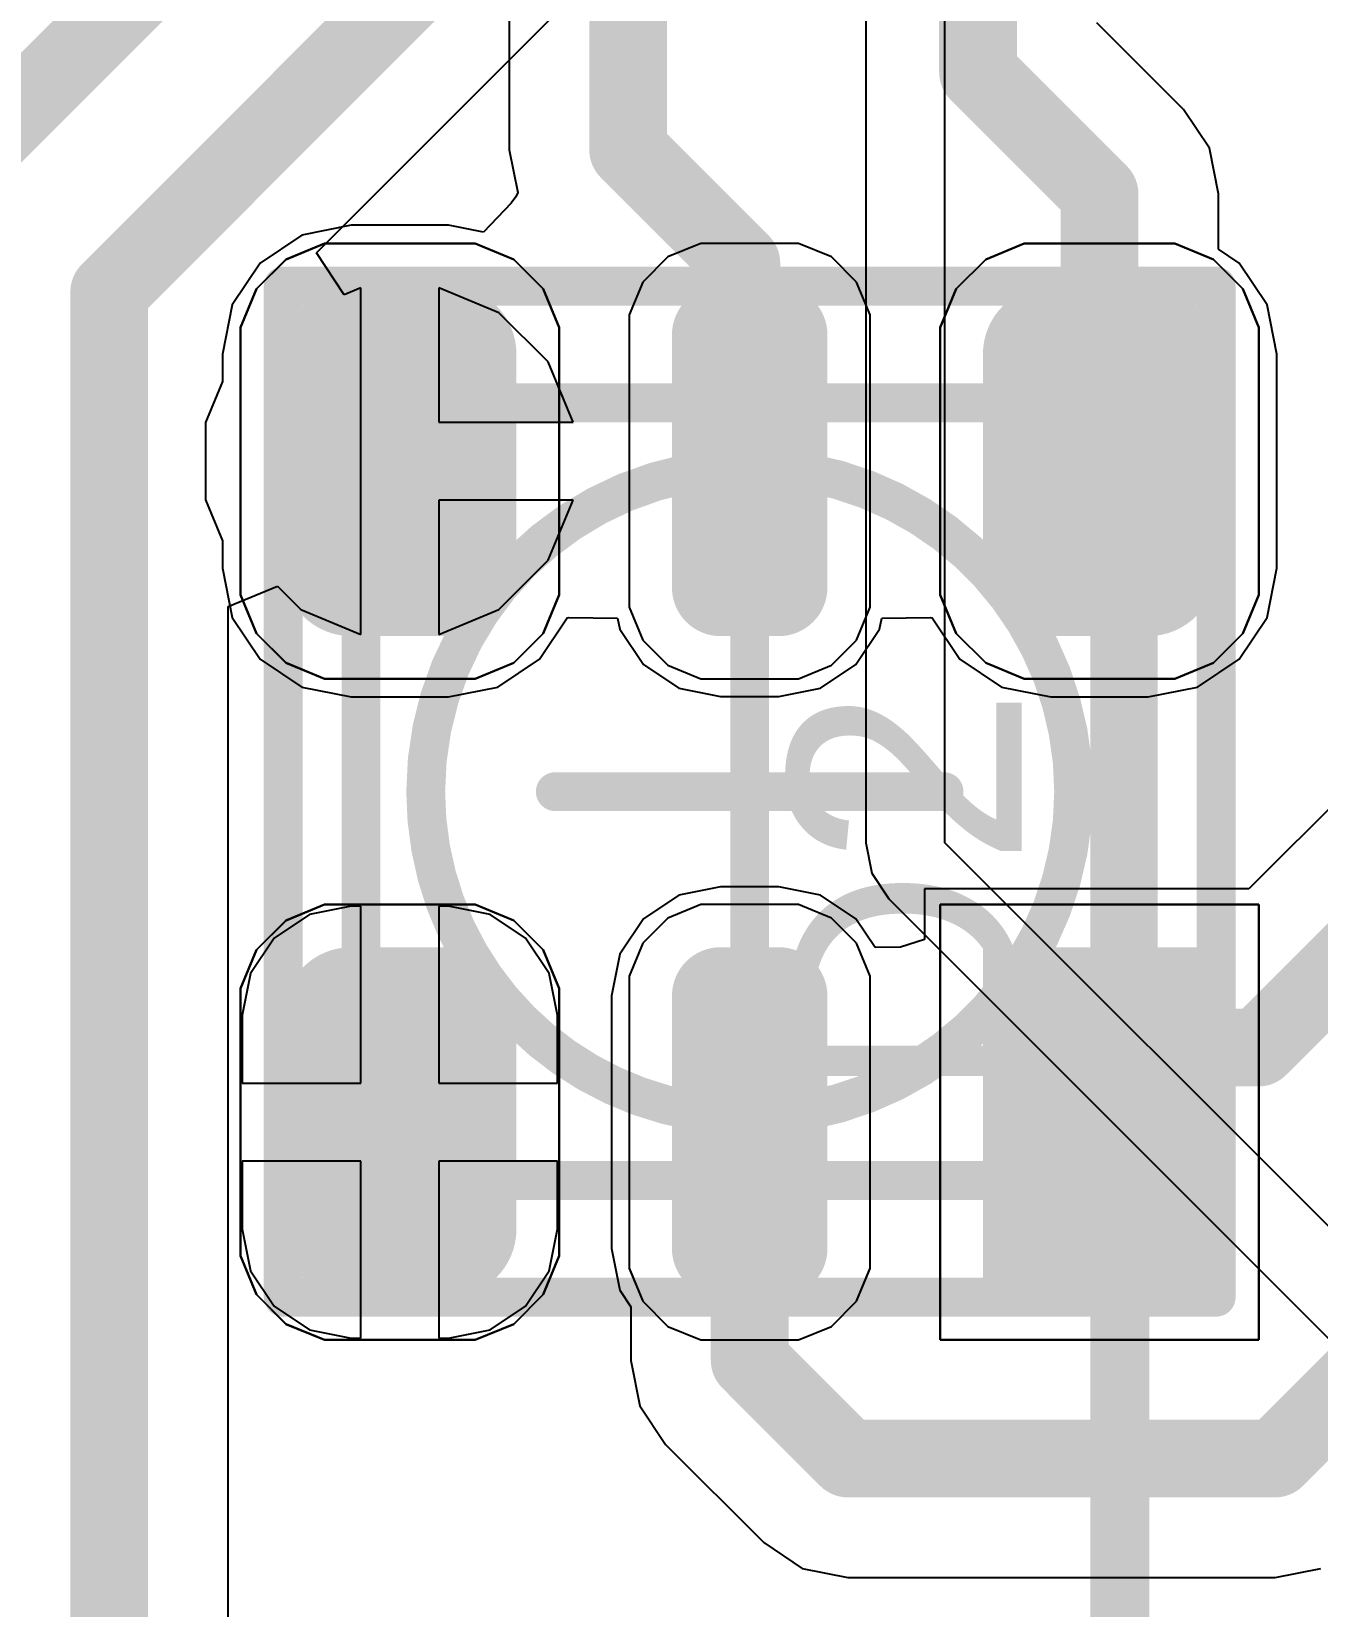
# Model space of a CAD drawing. Header units: inches. Extents: x -30 to 118, y 20 to 51.
# Drawn here: x 23.8 to 27.109, y 32.219 to 36.269 of the extents above; entities that cross this region are included whole.
import ezdxf

# ---------------------------------------------------------------- set-up
doc = ezdxf.new("R2010")
doc.units = ezdxf.units.IN
for name, color, linetype in [('Bottom Layer', 5, 'Continuous'), ('Bottom Overlay', 54, 'Continuous'), ('Mechanical 1', 6, 'Continuous'), ('Top Component Outline', 56, 'Continuous'), ('Top Courtyard', 56, 'Continuous'), ('Top Layer', 1, 'Continuous'), ('Top Overlay', 2, 'Continuous'), ('Top Paste', 8, 'Continuous'), ('Top Solder', 216, 'Continuous'), ('Via Holes', 16, 'Continuous')]:
    doc.layers.add(name, color=color, linetype=linetype)
doc.styles.add('Arial', font='', dxfattribs={"height": 0.2})
doc.styles.get('Arial').set_extended_font_data('Arial')

# ---------------------------------------------------------------- blocks, each defined once
blk = doc.blocks.new('APA_RGB_LED_2020_564')
at = {"layer": 'Top Layer'}
h = blk.add_hatch(color=1, dxfattribs=at)
edge = h.paths.add_edge_path()
edge.add_arc((-1.125, 1.025), 0.125, 90, 180)
edge.add_line((-1.25, 1.025), (-1.25, 0.775))
edge.add_arc((-1.125, 0.775), 0.125, 180, 270)
edge.add_line((-1.125, 0.65), (-0.575, 0.65))
edge.add_arc((-0.575, 0.775), 0.125, 270, 360)
edge.add_line((-0.45, 0.775), (-0.45, 1.025))
edge.add_arc((-0.575, 1.025), 0.125, 0, 90)
edge.add_line((-0.575, 1.15), (-1.125, 1.15))
h = blk.add_hatch(color=1, dxfattribs=at)
edge = h.paths.add_edge_path()
edge.add_arc((0.575, 1.025), 0.125, 90, 180)
edge.add_line((0.45, 1.025), (0.45, 0.775))
edge.add_arc((0.575, 0.775), 0.125, 180, 270)
edge.add_line((0.575, 0.65), (1.125, 0.65))
edge.add_arc((1.125, 0.775), 0.125, 270, 360)
edge.add_line((1.25, 0.775), (1.25, 1.025))
edge.add_arc((1.125, 1.025), 0.125, 0, 90)
edge.add_line((1.125, 1.15), (0.575, 1.15))
h = blk.add_hatch(color=1, dxfattribs=at)
edge = h.paths.add_edge_path()
edge.add_arc((-1.175, 0.075), 0.075, 90, 180)
edge.add_line((-1.25, 0.075), (-1.25, -0.075))
edge.add_arc((-1.175, -0.075), 0.075, 180, 270)
edge.add_line((-1.175, -0.15), (-0.525, -0.15))
edge.add_arc((-0.525, -0.075), 0.075, 270, 360)
edge.add_line((-0.45, -0.075), (-0.45, 0.075))
edge.add_arc((-0.525, 0.075), 0.075, 0, 90)
edge.add_line((-0.525, 0.15), (-1.175, 0.15))
h = blk.add_hatch(color=1, dxfattribs=at)
edge = h.paths.add_edge_path()
edge.add_arc((0.525, 0.075), 0.075, 90, 180)
edge.add_line((0.45, 0.075), (0.45, -0.075))
edge.add_arc((0.525, -0.075), 0.075, 180, 270)
edge.add_line((0.525, -0.15), (1.175, -0.15))
edge.add_arc((1.175, -0.075), 0.075, 270, 360)
edge.add_line((1.25, -0.075), (1.25, 0.075))
edge.add_arc((1.175, 0.075), 0.075, 0, 90)
edge.add_line((1.175, 0.15), (0.525, 0.15))
blk.add_hatch(color=1, dxfattribs=at).paths.add_polyline_path([(-1.25, -0.65), (-0.45, -0.65), (-0.45, -1.15), (-1.25, -1.15)])
h = blk.add_hatch(color=1, dxfattribs=at)
edge = h.paths.add_edge_path()
edge.add_arc((0.575, -0.775), 0.125, 90, 180)
edge.add_line((0.45, -0.775), (0.45, -1.025))
edge.add_arc((0.575, -1.025), 0.125, 180, 270)
edge.add_line((0.575, -1.15), (1.125, -1.15))
edge.add_arc((1.125, -1.025), 0.125, 270, 360)
edge.add_line((1.25, -1.025), (1.25, -0.775))
edge.add_arc((1.125, -0.775), 0.125, 0, 90)
edge.add_line((1.125, -0.65), (0.575, -0.65))
at = {"layer": 'Top Paste'}
h = blk.add_hatch(color=8, dxfattribs=at)
edge = h.paths.add_edge_path()
edge.add_arc((-1.125, 1.025), 0.125, 90, 180)
edge.add_line((-1.25, 1.025), (-1.25, 0.775))
edge.add_arc((-1.125, 0.775), 0.125, 180, 270)
edge.add_line((-1.125, 0.65), (-0.575, 0.65))
edge.add_arc((-0.575, 0.775), 0.125, 270, 360)
edge.add_line((-0.45, 0.775), (-0.45, 1.025))
edge.add_arc((-0.575, 1.025), 0.125, 0, 90)
edge.add_line((-0.575, 1.15), (-1.125, 1.15))
h = blk.add_hatch(color=8, dxfattribs=at)
edge = h.paths.add_edge_path()
edge.add_arc((0.575, 1.025), 0.125, 90, 180)
edge.add_line((0.45, 1.025), (0.45, 0.775))
edge.add_arc((0.575, 0.775), 0.125, 180, 270)
edge.add_line((0.575, 0.65), (1.125, 0.65))
edge.add_arc((1.125, 0.775), 0.125, 270, 360)
edge.add_line((1.25, 0.775), (1.25, 1.025))
edge.add_arc((1.125, 1.025), 0.125, 0, 90)
edge.add_line((1.125, 1.15), (0.575, 1.15))
h = blk.add_hatch(color=8, dxfattribs=at)
edge = h.paths.add_edge_path()
edge.add_arc((-1.175, 0.075), 0.075, 90, 180)
edge.add_line((-1.25, 0.075), (-1.25, -0.075))
edge.add_arc((-1.175, -0.075), 0.075, 180, 270)
edge.add_line((-1.175, -0.15), (-0.525, -0.15))
edge.add_arc((-0.525, -0.075), 0.075, 270, 360)
edge.add_line((-0.45, -0.075), (-0.45, 0.075))
edge.add_arc((-0.525, 0.075), 0.075, 0, 90)
edge.add_line((-0.525, 0.15), (-1.175, 0.15))
h = blk.add_hatch(color=8, dxfattribs=at)
edge = h.paths.add_edge_path()
edge.add_arc((0.525, 0.075), 0.075, 90, 180)
edge.add_line((0.45, 0.075), (0.45, -0.075))
edge.add_arc((0.525, -0.075), 0.075, 180, 270)
edge.add_line((0.525, -0.15), (1.175, -0.15))
edge.add_arc((1.175, -0.075), 0.075, 270, 360)
edge.add_line((1.25, -0.075), (1.25, 0.075))
edge.add_arc((1.175, 0.075), 0.075, 0, 90)
edge.add_line((1.175, 0.15), (0.525, 0.15))
blk.add_hatch(color=8, dxfattribs=at).paths.add_polyline_path([(-1.25, -0.65), (-0.45, -0.65), (-0.45, -1.15), (-1.25, -1.15)])
h = blk.add_hatch(color=8, dxfattribs=at)
edge = h.paths.add_edge_path()
edge.add_arc((0.575, -0.775), 0.125, 90, 180)
edge.add_line((0.45, -0.775), (0.45, -1.025))
edge.add_arc((0.575, -1.025), 0.125, 180, 270)
edge.add_line((0.575, -1.15), (1.125, -1.15))
edge.add_arc((1.125, -1.025), 0.125, 270, 360)
edge.add_line((1.25, -1.025), (1.25, -0.775))
edge.add_arc((1.125, -0.775), 0.125, 0, 90)
edge.add_line((1.125, -0.65), (0.575, -0.65))
at = {"layer": 'Top Solder'}
h = blk.add_hatch(color=216, dxfattribs=at)
edge = h.paths.add_edge_path()
edge.add_arc((-1.125, 1.025), 0.175, 90, 180)
edge.add_line((-1.3, 1.025), (-1.3, 0.775))
edge.add_arc((-1.125, 0.775), 0.175, 180, 270)
edge.add_line((-1.125, 0.6), (-0.575, 0.6))
edge.add_arc((-0.575, 0.775), 0.175, 270, 360)
edge.add_line((-0.4, 0.775), (-0.4, 1.025))
edge.add_arc((-0.575, 1.025), 0.175, 0, 90)
edge.add_line((-0.575, 1.2), (-1.125, 1.2))
h = blk.add_hatch(color=216, dxfattribs=at)
edge = h.paths.add_edge_path()
edge.add_arc((0.575, 1.025), 0.175, 90, 180)
edge.add_line((0.4, 1.025), (0.4, 0.775))
edge.add_arc((0.575, 0.775), 0.175, 180, 270)
edge.add_line((0.575, 0.6), (1.125, 0.6))
edge.add_arc((1.125, 0.775), 0.175, 270, 360)
edge.add_line((1.3, 0.775), (1.3, 1.025))
edge.add_arc((1.125, 1.025), 0.175, 0, 90)
edge.add_line((1.125, 1.2), (0.575, 1.2))
h = blk.add_hatch(color=216, dxfattribs=at)
edge = h.paths.add_edge_path()
edge.add_arc((-1.175, 0.075), 0.125, 90, 180)
edge.add_line((-1.3, 0.075), (-1.3, -0.075))
edge.add_arc((-1.175, -0.075), 0.125, 180, 270)
edge.add_line((-1.175, -0.2), (-0.525, -0.2))
edge.add_arc((-0.525, -0.075), 0.125, 270, 360)
edge.add_line((-0.4, -0.075), (-0.4, 0.075))
edge.add_arc((-0.525, 0.075), 0.125, 0, 90)
edge.add_line((-0.525, 0.2), (-1.175, 0.2))
h = blk.add_hatch(color=216, dxfattribs=at)
edge = h.paths.add_edge_path()
edge.add_arc((0.525, 0.075), 0.125, 90, 180)
edge.add_line((0.4, 0.075), (0.4, -0.075))
edge.add_arc((0.525, -0.075), 0.125, 180, 270)
edge.add_line((0.525, -0.2), (1.175, -0.2))
edge.add_arc((1.175, -0.075), 0.125, 270, 360)
edge.add_line((1.3, -0.075), (1.3, 0.075))
edge.add_arc((1.175, 0.075), 0.125, 0, 90)
edge.add_line((1.175, 0.2), (0.525, 0.2))
blk.add_hatch(color=216, dxfattribs=at).paths.add_polyline_path([(-1.3, -0.6), (-0.4, -0.6), (-0.4, -1.2), (-1.3, -1.2)])
h = blk.add_hatch(color=216, dxfattribs=at)
edge = h.paths.add_edge_path()
edge.add_arc((0.575, -0.775), 0.175, 90, 180)
edge.add_line((0.4, -0.775), (0.4, -1.025))
edge.add_arc((0.575, -1.025), 0.175, 180, 270)
edge.add_line((0.575, -1.2), (1.125, -1.2))
edge.add_arc((1.125, -1.025), 0.175, 270, 360)
edge.add_line((1.3, -1.025), (1.3, -0.775))
edge.add_arc((1.125, -0.775), 0.175, 0, 90)
edge.add_line((1.125, -0.6), (0.575, -0.6))
at = {"layer": 'Top Component Outline'}
for points in [[(-1, 1, 0.1, 0.1, 0), (-1, -1, 0.1, 0.1, 0)], [(-1, 1, 0.1, 0.1, 0), (1, 1, 0.1, 0.1, 0)], [(1, 1, 0.1, 0.1, 0), (1, -1, 0.1, 0.1, 0)], [(-1, -1, 0.1, 0.1, 0), (1, -1, 0.1, 0.1, 0)]]:
    blk.add_lwpolyline(points, format="xyseb", dxfattribs=at)
for points in [[(-1.025, 1, 0.05, 0.05, 1), (-0.975, 1, 0.05, 0.05, 1)], [(-1.025, 1, 0.05, 0.05, 1), (-0.975, 1, 0.05, 0.05, 1)], [(0.975, 1, 0.05, 0.05, 1), (1.025, 1, 0.05, 0.05, 1)], [(0.975, 1, 0.05, 0.05, 1), (1.025, 1, 0.05, 0.05, 1)], [(-1.025, -1, 0.05, 0.05, 1), (-0.975, -1, 0.05, 0.05, 1)], [(-1.025, -1, 0.05, 0.05, 1), (-0.975, -1, 0.05, 0.05, 1)], [(0.975, -1, 0.05, 0.05, 1), (1.025, -1, 0.05, 0.05, 1)], [(0.975, -1, 0.05, 0.05, 1), (1.025, -1, 0.05, 0.05, 1)]]:
    blk.add_lwpolyline(points, format="xyseb", close=True, dxfattribs=at)
at = {"layer": 'Top Courtyard'}
for points in [[(-1.3, 1.2, 0.1, 0.1, 0), (1.3, 1.2, 0.1, 0.1, 0)], [(-1.3, 1.2, 0.1, 0.1, 0), (-1.3, -1.2, 0.1, 0.1, 0)], [(1.3, 1.2, 0.1, 0.1, 0), (1.3, -1.2, 0.1, 0.1, 0)], [(0, 0.5, 0.1, 0.1, 0), (0, -0.5, 0.1, 0.1, 0)], [(-0.5, 0, 0.1, 0.1, 0), (0.5, 0, 0.1, 0.1, 0)], [(-1.3, -1.2, 0.1, 0.1, 0), (1.3, -1.2, 0.1, 0.1, 0)]]:
    blk.add_lwpolyline(points, format="xyseb", dxfattribs=at)
for points in [[(-1.325, 1.2, 0.05, 0.05, 1), (-1.275, 1.2, 0.05, 0.05, 1)], [(-1.325, 1.2, 0.05, 0.05, 1), (-1.275, 1.2, 0.05, 0.05, 1)], [(1.275, 1.2, 0.05, 0.05, 1), (1.325, 1.2, 0.05, 0.05, 1)], [(1.275, 1.2, 0.05, 0.05, 1), (1.325, 1.2, 0.05, 0.05, 1)], [(-0.025, 0.5, 0.05, 0.05, 1), (0.025, 0.5, 0.05, 0.05, 1)], [(-0.525, 0, 0.05, 0.05, 1), (-0.475, 0, 0.05, 0.05, 1)], [(0.475, 0, 0.05, 0.05, 1), (0.525, 0, 0.05, 0.05, 1)], [(-0.025, -0.5, 0.05, 0.05, 1), (0.025, -0.5, 0.05, 0.05, 1)], [(-1.325, -1.2, 0.05, 0.05, 1), (-1.275, -1.2, 0.05, 0.05, 1)], [(-1.325, -1.2, 0.05, 0.05, 1), (-1.275, -1.2, 0.05, 0.05, 1)], [(1.275, -1.2, 0.05, 0.05, 1), (1.325, -1.2, 0.05, 0.05, 1)], [(1.275, -1.2, 0.05, 0.05, 1), (1.325, -1.2, 0.05, 0.05, 1)]]:
    blk.add_lwpolyline(points, format="xyseb", close=True, dxfattribs=at)
at = {"layer": 'Top Overlay'}
for p, q in [((-1.2929, 1.2689), (-1.1937, 1.31)), ((-1.1937, 1.31), (-1.14, 1.31)), ((-1.14, 1.31), (-1.14, 1.31)), ((-1.14, 1.31), (-0.56, 1.31)), ((-0.56, 1.31), (-0.5063, 1.31)), ((-0.5063, 1.31), (-0.4071, 1.2689)), ((0.4071, 1.2689), (0.5063, 1.31)), ((0.5063, 1.31), (0.56, 1.31)), ((0.56, 1.31), (0.56, 1.31)), ((0.56, 1.31), (1.14, 1.31)), ((1.14, 1.31), (1.1937, 1.31)), ((1.1937, 1.31), (1.2929, 1.2689)), ((-1.3689, 1.1929), (-1.2929, 1.2689)), ((-0.4071, 1.2689), (-0.3311, 1.1929)), ((0.3311, 1.1929), (0.4071, 1.2689)), ((1.2929, 1.2689), (1.3689, 1.1929)), ((-1.41, 1.0937), (-1.3689, 1.1929)), ((-0.3311, 1.1929), (-0.29, 1.0937)), ((0.29, 1.0937), (0.3311, 1.1929)), ((1.3689, 1.1929), (1.41, 1.0937)), ((-1.41, 1.04), (-1.41, 1.0937)), ((-0.29, 1.0937), (-0.29, 1.04)), ((0.29, 1.04), (0.29, 1.0937)), ((1.41, 1.0937), (1.41, 1.04)), ((-1.41, 0.76), (-1.41, 1.04)), ((-0.29, 1.04), (-0.29, 1.04)), ((-0.29, 1.04), (-0.29, 0.76)), ((0.29, 0.76), (0.29, 1.04)), ((1.41, 1.04), (1.41, 1.04)), ((1.41, 1.04), (1.41, 0.76)), ((-1.41, 0.76), (-1.41, 0.76)), ((-1.41, 0.7063), (-1.41, 0.76)), ((-0.29, 0.76), (-0.29, 0.7063)), ((0.29, 0.76), (0.29, 0.76)), ((0.29, 0.7063), (0.29, 0.76)), ((1.41, 0.76), (1.41, 0.7063)), ((-1.3689, 0.6071), (-1.41, 0.7063)), ((-0.29, 0.7063), (-0.3311, 0.6071)), ((0.3311, 0.6071), (0.29, 0.7063)), ((1.41, 0.7063), (1.3689, 0.6071)), ((-1.2929, 0.5311), (-1.3689, 0.6071)), ((-0.3311, 0.6071), (-0.4071, 0.5311)), ((0.4071, 0.5311), (0.3311, 0.6071)), ((1.3689, 0.6071), (1.2929, 0.5311)), ((-1.1937, 0.49), (-1.2929, 0.5311)), ((-0.4071, 0.5311), (-0.5063, 0.49)), ((0.5063, 0.49), (0.4071, 0.5311)), ((1.2929, 0.5311), (1.1937, 0.49)), ((-1.14, 0.49), (-1.1937, 0.49)), ((-0.56, 0.49), (-1.14, 0.49)), ((-0.5063, 0.49), (-0.56, 0.49)), ((-0.56, 0.49), (-0.56, 0.49)), ((0.56, 0.49), (0.5063, 0.49)), ((1.14, 0.49), (0.56, 0.49)), ((1.1937, 0.49), (1.14, 0.49)), ((1.14, 0.49), (1.14, 0.49)), ((-1.2258, 0.31), (-1.3103, 0.275)), ((-1.18, 0.31), (-1.2258, 0.31)), ((-0.52, 0.31), (-1.18, 0.31)), ((-0.4743, 0.31), (-0.52, 0.31)), ((-0.52, 0.31), (-0.52, 0.31)), ((-0.3897, 0.275), (-0.4743, 0.31)), ((0.4742, 0.31), (0.3897, 0.275)), ((0.52, 0.31), (0.4742, 0.31)), ((1.18, 0.31), (0.52, 0.31)), ((1.2258, 0.31), (1.18, 0.31)), ((1.18, 0.31), (1.18, 0.31)), ((1.3103, 0.275), (1.2258, 0.31)), ((-1.3103, 0.275), (-1.375, 0.2103)), ((-0.325, 0.2103), (-0.3897, 0.275)), ((0.3897, 0.275), (0.325, 0.2103)), ((1.375, 0.2103), (1.3103, 0.275)), ((-1.375, 0.2103), (-1.41, 0.1258)), ((-0.29, 0.1258), (-0.325, 0.2103)), ((0.325, 0.2103), (0.29, 0.1258)), ((1.41, 0.1258), (1.375, 0.2103)), ((-1.41, 0.1258), (-1.41, 0.08)), ((-0.29, 0.08), (-0.29, 0.1258)), ((0.29, 0.1258), (0.29, 0.08)), ((1.41, 0.08), (1.41, 0.1258)), ((-1.41, 0.08), (-1.41, -0.08)), ((-1.41, 0.08), (-1.41, 0.08)), ((-0.29, -0.08), (-0.29, 0.08)), ((0.29, 0.08), (0.29, -0.08)), ((0.29, 0.08), (0.29, 0.08)), ((1.41, -0.08), (1.41, 0.08)), ((-1.41, -0.08), (-1.41, -0.1257)), ((-0.29, -0.1257), (-0.29, -0.08)), ((-0.29, -0.08), (-0.29, -0.08)), ((0.29, -0.08), (0.29, -0.1257)), ((1.41, -0.1257), (1.41, -0.08)), ((1.41, -0.08), (1.41, -0.08)), ((-1.41, -0.1257), (-1.375, -0.2103)), ((-0.325, -0.2103), (-0.29, -0.1257)), ((0.29, -0.1257), (0.325, -0.2103)), ((1.375, -0.2103), (1.41, -0.1257)), ((-1.375, -0.2103), (-1.3103, -0.275)), ((-0.3897, -0.275), (-0.325, -0.2103)), ((0.325, -0.2103), (0.3897, -0.275)), ((1.3103, -0.275), (1.375, -0.2103)), ((-1.3103, -0.275), (-1.2258, -0.31)), ((-0.4743, -0.31), (-0.3897, -0.275)), ((0.3897, -0.275), (0.4742, -0.31)), ((1.2258, -0.31), (1.3103, -0.275)), ((-1.2258, -0.31), (-1.18, -0.31)), ((-1.18, -0.31), (-1.18, -0.31)), ((-1.18, -0.31), (-0.52, -0.31)), ((-0.52, -0.31), (-0.4743, -0.31)), ((0.4742, -0.31), (0.52, -0.31)), ((0.52, -0.31), (0.52, -0.31)), ((0.52, -0.31), (1.18, -0.31)), ((1.18, -0.31), (1.2258, -0.31)), ((-1.41, -1.31), (-1.41, -0.49)), ((-1.41, -0.49), (-0.29, -0.49)), ((-0.29, -0.49), (-0.29, -1.31)), ((0.4071, -0.5311), (0.5063, -0.49)), ((0.5063, -0.49), (0.56, -0.49)), ((0.56, -0.49), (0.56, -0.49)), ((0.56, -0.49), (1.14, -0.49)), ((1.14, -0.49), (1.1937, -0.49)), ((1.1937, -0.49), (1.2929, -0.5311)), ((0.3311, -0.6071), (0.4071, -0.5311)), ((1.2929, -0.5311), (1.3689, -0.6071)), ((0.29, -0.7063), (0.3311, -0.6071)), ((1.3689, -0.6071), (1.41, -0.7063)), ((0.29, -0.76), (0.29, -0.7063)), ((1.41, -0.7063), (1.41, -0.76)), ((0.29, -1.04), (0.29, -0.76)), ((1.41, -0.76), (1.41, -0.76)), ((1.41, -0.76), (1.41, -1.04)), ((0.29, -1.04), (0.29, -1.04)), ((0.29, -1.0937), (0.29, -1.04)), ((1.41, -1.04), (1.41, -1.0937)), ((0.3311, -1.1929), (0.29, -1.0937)), ((1.41, -1.0937), (1.3689, -1.1929)), ((0.4071, -1.2689), (0.3311, -1.1929)), ((1.3689, -1.1929), (1.2929, -1.2689)), ((0.5063, -1.31), (0.4071, -1.2689)), ((1.2929, -1.2689), (1.1937, -1.31)), ((-0.29, -1.31), (-1.41, -1.31)), ((0.56, -1.31), (0.5063, -1.31)), ((1.14, -1.31), (0.56, -1.31)), ((1.1937, -1.31), (1.14, -1.31)), ((1.14, -1.31), (1.14, -1.31))]:
    blk.add_line(p, q, dxfattribs=at)
at = {"layer": 'Top Courtyard', "style": 'Arial'}
blk.add_text('D2', height=0.6, dxfattribs=at).set_placement((-0.8, -0.7))
blk = doc.blocks.new('JS102011SAQN_B_603')
at = {"layer": 'Bottom Overlay'}
blk.add_lwpolyline([(4.5, 1.8, 0.1524, 0.1524, 0), (4.5, -1.8, 0.1524, 0.1524, 0)], format="xyseb", dxfattribs=at)
blk.add_lwpolyline([(4.4619, -1.8, 0.0762, 0.0762, 1), (4.5381, -1.8, 0.0762, 0.0762, 1)], format="xyseb", close=True, dxfattribs=at)

msp = doc.modelspace()

# ---------------------------------------------------------------- hatches: boundary and pattern name
at = {"layer": 'Bottom Layer'}
h = msp.add_hatch(color=5, dxfattribs=at)
edge = h.paths.add_edge_path()
edge.add_arc((24.7477, 35.1647), 0.3, 0, 360)
at = {"layer": 'Top Layer'}
h = msp.add_hatch(color=1, dxfattribs=at)
edge = h.paths.add_edge_path()
edge.add_arc((24.7477, 35.1647), 0.3, 0, 360)
at = {"layer": 'Via Holes'}
h = msp.add_hatch(color=7, dxfattribs=at)
edge = h.paths.add_edge_path()
edge.add_arc((24.7477, 35.1647), 0.15, 0, 360)

# ---------------------------------------------------------------- linework, layer by layer
at = {"layer": 'Bottom Layer'}
for p, q in [((26.15, 34.1834), (26.15, 37.3174)), ((24.5329, 35.7003), (25.8287, 36.9962)), ((25.9461, 36.9476), (25.9461, 34.1834)), ((24.6048, 35.5926), (24.5329, 35.7003)), ((24.6477, 35.6104), (24.6048, 35.5926)), ((24.6477, 35.1647), (24.6477, 35.6104)), ((25.0026, 35.5462), (24.8477, 35.6104)), ((24.8477, 35.6104), (24.8477, 35.2647)), ((25.1292, 35.4196), (25.0026, 35.5462)), ((25.1933, 35.2647), (25.1292, 35.4196)), ((24.8477, 35.2647), (25.1933, 35.2647)), ((24.6477, 34.7191), (24.6477, 35.1647)), ((25.1933, 35.0647), (24.8477, 35.0647)), ((24.8477, 35.0647), (24.8477, 34.7191)), ((25.1292, 34.9098), (25.1933, 35.0647)), ((25.0026, 34.7833), (25.1292, 34.9098)), ((24.3059, 34.7906), (24.4329, 34.8432)), ((24.4329, 34.8432), (24.4928, 34.7833)), ((24.3059, 30.6267), (24.3059, 34.7906)), ((24.4928, 34.7833), (24.6477, 34.7191)), ((24.8477, 34.7191), (25.0026, 34.7833)), ((25.9461, 34.1834), (25.9616, 34.1053)), ((27.4232, 32.9102), (26.15, 34.1834)), ((25.9616, 34.1053), (26.0058, 34.0392)), ((26.0058, 34.0392), (26.0058, 34.0392)), ((26.0058, 34.0392), (27.279, 32.766))]:
    msp.add_line(p, q, dxfattribs=at)
for points in [[(24, 35.6, 0.2, 0.2, 0), (27, 38.6, 0.2, 0.2, 0)], [(23.6, 35.9, 0.2, 0.2, 0), (26.2, 38.5, 0.2, 0.2, 0)], [(24, 30.5, 0.2, 0.2, 0), (24, 35.6, 0.2, 0.2, 0)]]:
    msp.add_lwpolyline(points, format="xyseb", dxfattribs=at)
msp.add_lwpolyline([(23.95, 35.6, 0.1, 0.1, 1), (24.05, 35.6, 0.1, 0.1, 1)], format="xyseb", close=True, dxfattribs=at)
msp.add_lwpolyline([(23.95, 35.6, 0.1, 0.1, 1), (24.05, 35.6, 0.1, 0.1, 1)], format="xyseb", close=True, dxfattribs=at)
at = {"layer": 'Mechanical 1'}
for points in [[(25.0583, 34.9041, 0.1, 0.1, -0.198912), (25.6477, 35.1482, 0.1, 0.1, 0)], [(25.6477, 35.1482, 0.1, 0.1, -0.414214), (26.4812, 34.3147, 0.1, 0.1, 0)], [(24.8142, 34.3147, 0.1, 0.1, -0.198912), (25.0583, 34.9041, 0.1, 0.1, 0)], [(25.0583, 33.7254, 0.1, 0.1, -0.198913), (24.8142, 34.3147, 0.1, 0.1, 0)], [(26.4812, 34.3147, 0.1, 0.1, -0.414214), (25.6477, 33.4812, 0.1, 0.1, 0)], [(25.6477, 33.4812, 0.1, 0.1, -0.198913), (25.0583, 33.7254, 0.1, 0.1, 0)]]:
    msp.add_lwpolyline(points, format="xyseb", dxfattribs=at)
for points in [[(25.6227, 35.1482, 0.05, 0.05, 1), (25.6727, 35.1482, 0.05, 0.05, 1)], [(25.6227, 35.1482, 0.05, 0.05, 1), (25.6727, 35.1482, 0.05, 0.05, 1)], [(25.0333, 34.9041, 0.05, 0.05, 1), (25.0833, 34.9041, 0.05, 0.05, 1)], [(25.0333, 34.9041, 0.05, 0.05, 1), (25.0833, 34.9041, 0.05, 0.05, 1)], [(24.7892, 34.3147, 0.05, 0.05, 1), (24.8392, 34.3147, 0.05, 0.05, 1)], [(24.7892, 34.3147, 0.05, 0.05, 1), (24.8392, 34.3147, 0.05, 0.05, 1)], [(26.4562, 34.3147, 0.05, 0.05, 1), (26.5062, 34.3147, 0.05, 0.05, 1)], [(26.4562, 34.3147, 0.05, 0.05, 1), (26.5062, 34.3147, 0.05, 0.05, 1)], [(25.0333, 33.7254, 0.05, 0.05, 1), (25.0833, 33.7254, 0.05, 0.05, 1)], [(25.0333, 33.7254, 0.05, 0.05, 1), (25.0833, 33.7254, 0.05, 0.05, 1)], [(25.6227, 33.4812, 0.05, 0.05, 1), (25.6727, 33.4812, 0.05, 0.05, 1)], [(25.6227, 33.4812, 0.05, 0.05, 1), (25.6727, 33.4812, 0.05, 0.05, 1)]]:
    msp.add_lwpolyline(points, format="xyseb", close=True, dxfattribs=at)
at = {"layer": 'Top Layer'}
for p, q in [((25.0292, 37.4424), (25.0292, 35.9649)), ((26.764, 36.0686), (26.541, 36.2916)), ((26.8303, 35.9694), (26.764, 36.0686)), ((25.0292, 35.9649), (25.0292, 35.9649)), ((25.0292, 35.9649), (25.051, 35.8553)), ((26.8536, 35.8523), (26.8303, 35.9694)), ((25.0459, 35.8444), (25.0339, 35.8281)), ((25.051, 35.8553), (25.0459, 35.8444)), ((26.8536, 35.7098), (26.8536, 35.8523)), ((26.8536, 35.8523), (26.8536, 35.8523)), ((25.0339, 35.8281), (24.9631, 35.7531)), ((24.6227, 35.7711), (24.4959, 35.7459)), ((24.8727, 35.7711), (24.6227, 35.7711)), ((24.9631, 35.7531), (24.8727, 35.7711)), ((24.4959, 35.7459), (24.3884, 35.6741)), ((26.907, 35.6741), (26.8536, 35.7098)), ((24.3884, 35.6741), (24.3166, 35.5665)), ((26.9788, 35.5665), (26.907, 35.6741)), ((24.3166, 35.5665), (24.2913, 35.4397)), ((27.0041, 35.4397), (26.9788, 35.5665)), ((24.2913, 35.4397), (24.2913, 35.3695)), ((27.0041, 34.8897), (27.0041, 35.4397)), ((24.2913, 35.3695), (24.2477, 35.2642)), ((24.2477, 35.2642), (24.2477, 35.0653)), ((24.2477, 35.0653), (24.2913, 34.9599)), ((24.2913, 34.9599), (24.2913, 34.8897)), ((24.2913, 34.8897), (24.3166, 34.7629)), ((26.9788, 34.7629), (27.0041, 34.8897)), ((24.3166, 34.7629), (24.3884, 34.6554)), ((25.107, 34.6554), (25.1783, 34.7621)), ((25.1783, 34.7621), (25.1825, 34.7629)), ((25.1825, 34.7629), (25.308, 34.7611)), ((25.308, 34.7611), (25.3137, 34.7324)), ((25.9817, 34.7324), (25.9874, 34.7611)), ((25.9874, 34.7611), (26.1129, 34.7629)), ((26.1129, 34.7629), (26.1171, 34.7621)), ((26.1171, 34.7621), (26.1884, 34.6554)), ((26.907, 34.6554), (26.9788, 34.7629)), ((25.3137, 34.7324), (25.3744, 34.6415)), ((25.921, 34.6415), (25.9817, 34.7324)), ((24.3884, 34.6554), (24.4959, 34.5836)), ((24.9995, 34.5836), (25.107, 34.6554)), ((25.3744, 34.6415), (25.4654, 34.5807)), ((25.83, 34.5807), (25.921, 34.6415)), ((26.1884, 34.6554), (26.2959, 34.5836)), ((26.7995, 34.5836), (26.907, 34.6554)), ((24.4959, 34.5836), (24.6227, 34.5584)), ((24.6227, 34.5584), (24.8727, 34.5584)), ((24.8727, 34.5584), (24.9995, 34.5836)), ((25.4654, 34.5807), (25.5727, 34.5594)), ((25.5727, 34.5594), (25.7227, 34.5594)), ((25.7227, 34.5594), (25.83, 34.5807)), ((26.2959, 34.5836), (26.4227, 34.5584)), ((26.4227, 34.5584), (26.6727, 34.5584)), ((26.6727, 34.5584), (26.7995, 34.5836)), ((27.1837, 34.3163), (26.9322, 34.0647)), ((25.5727, 34.0701), (25.4654, 34.0488)), ((25.7227, 34.0701), (25.5727, 34.0701)), ((25.83, 34.0488), (25.7227, 34.0701)), ((26.9322, 34.0647), (26.0977, 34.0647)), ((26.0977, 34.0647), (26.0977, 33.9347)), ((25.4654, 34.0488), (25.3744, 33.988)), ((25.921, 33.988), (25.83, 34.0488)), ((24.5154, 33.9988), (24.4244, 33.938)), ((24.6227, 34.0201), (24.5154, 33.9988)), ((24.6477, 34.0201), (24.6227, 34.0201)), ((24.6477, 33.5647), (24.6477, 34.0201)), ((24.8727, 34.0201), (24.8477, 34.0201)), ((24.8477, 34.0201), (24.8477, 33.5647)), ((24.98, 33.9988), (24.8727, 34.0201)), ((25.071, 33.938), (24.98, 33.9988)), ((25.3744, 33.988), (25.3137, 33.897)), ((25.9707, 33.9136), (25.921, 33.988)), ((24.4244, 33.938), (24.3636, 33.847)), ((25.1317, 33.847), (25.071, 33.938)), ((26.0357, 33.9146), (25.9707, 33.9136)), ((26.0977, 33.9347), (26.0357, 33.9146)), ((25.3137, 33.897), (25.2923, 33.7897)), ((24.3636, 33.847), (24.3423, 33.7397)), ((25.1531, 33.7397), (25.1317, 33.847)), ((25.2923, 33.7897), (25.2923, 33.1397)), ((24.3423, 33.7397), (24.3423, 33.5647)), ((25.1531, 33.5647), (25.1531, 33.7397)), ((24.3423, 33.5647), (24.6477, 33.5647)), ((24.8477, 33.5647), (25.1531, 33.5647)), ((24.6477, 33.3647), (24.3423, 33.3647)), ((24.3423, 33.3647), (24.3423, 33.1897)), ((24.6477, 32.9094), (24.6477, 33.3647)), ((25.1531, 33.3647), (24.8477, 33.3647)), ((24.8477, 33.3647), (24.8477, 32.9094)), ((25.1531, 33.1897), (25.1531, 33.3647)), ((24.3423, 33.1897), (24.3636, 33.0824)), ((25.1317, 33.0824), (25.1531, 33.1897)), ((25.2923, 33.1397), (25.3137, 33.0324)), ((24.3636, 33.0824), (24.4244, 32.9915)), ((25.071, 32.9915), (25.1317, 33.0824)), ((25.3137, 33.0324), (25.3418, 32.9903)), ((24.4244, 32.9915), (24.5154, 32.9307)), ((24.98, 32.9307), (25.071, 32.9915)), ((25.3418, 32.9903), (25.3418, 32.8523)), ((24.5154, 32.9307), (24.6227, 32.9094)), ((24.8727, 32.9094), (24.98, 32.9307)), ((24.6227, 32.9094), (24.6477, 32.9094)), ((24.8477, 32.9094), (24.8727, 32.9094)), ((25.3418, 32.8523), (25.3418, 32.8523)), ((25.3418, 32.8523), (25.3651, 32.7353)), ((25.3651, 32.7353), (25.4314, 32.636)), ((25.4314, 32.636), (25.6837, 32.3837)), ((25.6837, 32.3837), (25.7829, 32.3174)), ((25.7829, 32.3174), (25.9, 32.2941)), ((25.9, 32.2941), (27, 32.2941)), ((27, 32.2941), (27.1171, 32.3174)), ((27, 32.2941), (27, 32.2941))]:
    msp.add_line(p, q, dxfattribs=at)
for points in [[(25.3351, 35.9649, 0.2, 0.2, 0), (25.3351, 37.9168, 0.2, 0.2, 0)], [(26.2351, 36.1649, 0.2, 0.2, 0), (26.2351, 37.9168, 0.2, 0.2, 0)], [(26.2351, 36.1649, 0.2, 0.2, 0), (26.5477, 35.8523, 0.2, 0.2, 0)], [(25.3351, 35.9649, 0.2, 0.2, 0), (25.6263, 35.6737, 0.2, 0.2, 0)], [(26.5477, 35.1647, 0.2, 0.2, 0), (26.5477, 35.8523, 0.2, 0.2, 0)], [(25.6263, 35.1861, 0.2, 0.2, 0), (25.6263, 35.6737, 0.2, 0.2, 0)], [(25.6263, 35.1861, 0.2, 0.2, 0), (25.6477, 35.1647, 0.2, 0.2, 0)], [(26.9567, 33.6567, 0.2, 0.2, 0), (27.4, 34.1, 0.2, 0.2, 0)], [(26.5477, 33.5086, 0.2, 0.2, 0), (26.6958, 33.6567, 0.2, 0.2, 0)], [(26.6958, 33.6567, 0.2, 0.2, 0), (26.9567, 33.6567, 0.2, 0.2, 0)], [(26.5477, 33.4647, 0.2, 0.2, 0), (26.5477, 33.5086, 0.2, 0.2, 0)], [(25.6477, 32.8523, 0.2, 0.2, 0), (25.6477, 33.4647, 0.2, 0.2, 0)], [(27, 32.6, 0.2, 0.2, 0), (27.4, 33, 0.2, 0.2, 0)], [(25.6477, 32.8523, 0.2, 0.2, 0), (25.9, 32.6, 0.2, 0.2, 0)], [(25.9, 32.6, 0.2, 0.2, 0), (27, 32.6, 0.2, 0.2, 0)]]:
    msp.add_lwpolyline(points, format="xyseb", dxfattribs=at)
for points in [[(26.1851, 36.1649, 0.1, 0.1, 1), (26.2851, 36.1649, 0.1, 0.1, 1)], [(26.1851, 36.1649, 0.1, 0.1, 1), (26.2851, 36.1649, 0.1, 0.1, 1)], [(25.2851, 35.9649, 0.1, 0.1, 1), (25.3851, 35.9649, 0.1, 0.1, 1)], [(25.2851, 35.9649, 0.1, 0.1, 1), (25.3851, 35.9649, 0.1, 0.1, 1)], [(26.4977, 35.8523, 0.1, 0.1, 1), (26.5977, 35.8523, 0.1, 0.1, 1)], [(26.4977, 35.8523, 0.1, 0.1, 1), (26.5977, 35.8523, 0.1, 0.1, 1)], [(25.5763, 35.6737, 0.1, 0.1, 1), (25.6763, 35.6737, 0.1, 0.1, 1)], [(25.5763, 35.6737, 0.1, 0.1, 1), (25.6763, 35.6737, 0.1, 0.1, 1)], [(25.5763, 35.1861, 0.1, 0.1, 1), (25.6763, 35.1861, 0.1, 0.1, 1)], [(25.5763, 35.1861, 0.1, 0.1, 1), (25.6763, 35.1861, 0.1, 0.1, 1)], [(25.5977, 35.1647, 0.1, 0.1, 1), (25.6977, 35.1647, 0.1, 0.1, 1)], [(26.4977, 35.1647, 0.1, 0.1, 1), (26.5977, 35.1647, 0.1, 0.1, 1)], [(26.6458, 33.6567, 0.1, 0.1, 1), (26.7458, 33.6567, 0.1, 0.1, 1)], [(26.6458, 33.6567, 0.1, 0.1, 1), (26.7458, 33.6567, 0.1, 0.1, 1)], [(26.9067, 33.6567, 0.1, 0.1, 1), (27.0067, 33.6567, 0.1, 0.1, 1)], [(26.9067, 33.6567, 0.1, 0.1, 1), (27.0067, 33.6567, 0.1, 0.1, 1)], [(26.4977, 33.5086, 0.1, 0.1, 1), (26.5977, 33.5086, 0.1, 0.1, 1)], [(26.4977, 33.5086, 0.1, 0.1, 1), (26.5977, 33.5086, 0.1, 0.1, 1)], [(25.5977, 33.4647, 0.1, 0.1, 1), (25.6977, 33.4647, 0.1, 0.1, 1)], [(26.4977, 33.4647, 0.1, 0.1, 1), (26.5977, 33.4647, 0.1, 0.1, 1)], [(25.5977, 32.8523, 0.1, 0.1, 1), (25.6977, 32.8523, 0.1, 0.1, 1)], [(25.5977, 32.8523, 0.1, 0.1, 1), (25.6977, 32.8523, 0.1, 0.1, 1)], [(25.85, 32.6, 0.1, 0.1, 1), (25.95, 32.6, 0.1, 0.1, 1)], [(25.85, 32.6, 0.1, 0.1, 1), (25.95, 32.6, 0.1, 0.1, 1)], [(26.95, 32.6, 0.1, 0.1, 1), (27.05, 32.6, 0.1, 0.1, 1)], [(26.95, 32.6, 0.1, 0.1, 1), (27.05, 32.6, 0.1, 0.1, 1)]]:
    msp.add_lwpolyline(points, format="xyseb", close=True, dxfattribs=at)
at = {"layer": 'Top Overlay'}
for p, q in [((24.554, 35.7247), (24.4547, 35.6836)), ((24.9414, 35.7247), (24.554, 35.7247)), ((25.0406, 35.6836), (24.9414, 35.7247)), ((25.5219, 35.7247), (25.4374, 35.6897)), ((25.7734, 35.7247), (25.5219, 35.7247)), ((25.858, 35.6897), (25.7734, 35.7247)), ((26.354, 35.7247), (26.2548, 35.6836)), ((26.7414, 35.7247), (26.354, 35.7247)), ((26.8406, 35.6836), (26.7414, 35.7247)), ((24.4547, 35.6836), (24.3788, 35.6077)), ((25.1166, 35.6077), (25.0406, 35.6836)), ((25.4374, 35.6897), (25.3727, 35.625)), ((25.9227, 35.625), (25.858, 35.6897)), ((26.2548, 35.6836), (26.1788, 35.6077)), ((26.9166, 35.6077), (26.8406, 35.6836)), ((24.3788, 35.6077), (24.3377, 35.5084)), ((25.1577, 35.5084), (25.1166, 35.6077)), ((25.3727, 35.625), (25.3377, 35.5405)), ((25.9577, 35.5405), (25.9227, 35.625)), ((26.1788, 35.6077), (26.1377, 35.5084)), ((26.9577, 35.5084), (26.9166, 35.6077)), ((25.3377, 35.5405), (25.3377, 35.4947)), ((25.9577, 35.4947), (25.9577, 35.5405)), ((24.3377, 35.5084), (24.3377, 35.4547)), ((25.1577, 35.4547), (25.1577, 35.5084)), ((25.3377, 35.4947), (25.3377, 34.8347)), ((25.9577, 34.8347), (25.9577, 35.4947)), ((26.1377, 35.5084), (26.1377, 35.4547)), ((26.9577, 35.4547), (26.9577, 35.5084)), ((24.3377, 35.4547), (24.3377, 34.8747)), ((25.1577, 34.8747), (25.1577, 35.4547)), ((26.1377, 35.4547), (26.1377, 34.8747)), ((26.9577, 34.8747), (26.9577, 35.4547)), ((24.3377, 34.8747), (24.3377, 34.821)), ((25.1577, 34.821), (25.1577, 34.8747)), ((26.1377, 34.8747), (26.1377, 34.821)), ((26.9577, 34.821), (26.9577, 34.8747)), ((25.3377, 34.8347), (25.3377, 34.789)), ((25.9577, 34.789), (25.9577, 34.8347)), ((24.3377, 34.821), (24.3788, 34.7218)), ((25.1166, 34.7218), (25.1577, 34.821)), ((26.1377, 34.821), (26.1788, 34.7218)), ((26.9166, 34.7218), (26.9577, 34.821)), ((25.3377, 34.789), (25.3727, 34.7045)), ((25.9227, 34.7045), (25.9577, 34.789)), ((24.3788, 34.7218), (24.4547, 34.6458)), ((25.0406, 34.6458), (25.1166, 34.7218)), ((26.1788, 34.7218), (26.2548, 34.6458)), ((26.8406, 34.6458), (26.9166, 34.7218)), ((25.3727, 34.7045), (25.4374, 34.6398)), ((25.858, 34.6398), (25.9227, 34.7045)), ((24.4547, 34.6458), (24.554, 34.6047)), ((24.9414, 34.6047), (25.0406, 34.6458)), ((25.4374, 34.6398), (25.5219, 34.6047)), ((25.7734, 34.6047), (25.858, 34.6398)), ((26.2548, 34.6458), (26.354, 34.6047)), ((26.7414, 34.6047), (26.8406, 34.6458)), ((24.554, 34.6047), (24.9414, 34.6047)), ((25.5219, 34.6047), (25.7734, 34.6047)), ((26.354, 34.6047), (26.7414, 34.6047)), ((24.554, 34.0247), (24.4547, 33.9836)), ((24.9414, 34.0247), (24.554, 34.0247)), ((25.0406, 33.9836), (24.9414, 34.0247)), ((25.5219, 34.0247), (25.4374, 33.9897)), ((25.7734, 34.0247), (25.5219, 34.0247)), ((25.858, 33.9897), (25.7734, 34.0247)), ((26.9577, 34.0247), (26.1377, 34.0247)), ((26.1377, 34.0247), (26.1377, 32.9047)), ((26.9577, 32.9047), (26.9577, 34.0247)), ((24.4547, 33.9836), (24.3788, 33.9077)), ((25.1166, 33.9077), (25.0406, 33.9836)), ((25.4374, 33.9897), (25.3727, 33.925)), ((25.9227, 33.925), (25.858, 33.9897)), ((24.3788, 33.9077), (24.3377, 33.8084)), ((25.1577, 33.8084), (25.1166, 33.9077)), ((25.3727, 33.925), (25.3377, 33.8405)), ((25.9577, 33.8405), (25.9227, 33.925)), ((25.3377, 33.8405), (25.3377, 33.7947)), ((25.9577, 33.7947), (25.9577, 33.8405)), ((24.3377, 33.8084), (24.3377, 33.7547)), ((25.1577, 33.7547), (25.1577, 33.8084)), ((25.3377, 33.7947), (25.3377, 33.1347)), ((25.9577, 33.1347), (25.9577, 33.7947)), ((24.3377, 33.7547), (24.3377, 33.1747)), ((25.1577, 33.1747), (25.1577, 33.7547)), ((24.3377, 33.1747), (24.3377, 33.121)), ((25.1577, 33.121), (25.1577, 33.1747)), ((25.3377, 33.1347), (25.3377, 33.089)), ((25.9577, 33.089), (25.9577, 33.1347)), ((24.3377, 33.121), (24.3788, 33.0218)), ((25.1166, 33.0218), (25.1577, 33.121)), ((25.3377, 33.089), (25.3727, 33.0045)), ((25.9227, 33.0045), (25.9577, 33.089)), ((24.3788, 33.0218), (24.4547, 32.9458)), ((25.0406, 32.9458), (25.1166, 33.0218)), ((25.3727, 33.0045), (25.4374, 32.9398)), ((25.858, 32.9398), (25.9227, 33.0045)), ((24.4547, 32.9458), (24.554, 32.9047)), ((24.9414, 32.9047), (25.0406, 32.9458)), ((25.4374, 32.9398), (25.5219, 32.9047)), ((25.7734, 32.9047), (25.858, 32.9398)), ((24.554, 32.9047), (24.9414, 32.9047)), ((25.5219, 32.9047), (25.7734, 32.9047)), ((26.1377, 32.9047), (26.9577, 32.9047))]:
    msp.add_line(p, q, dxfattribs=at)

# ---------------------------------------------------------------- block references
for name, p, rotation in [('JS102011SAQN_B_603', (31.1, 33.6), 180), ('APA_RGB_LED_2020_564', (25.6477, 34.3147), 90)]:
    msp.add_blockref(name, p, dxfattribs=dict(rotation=rotation))

doc.saveas('drawing.dxf')
